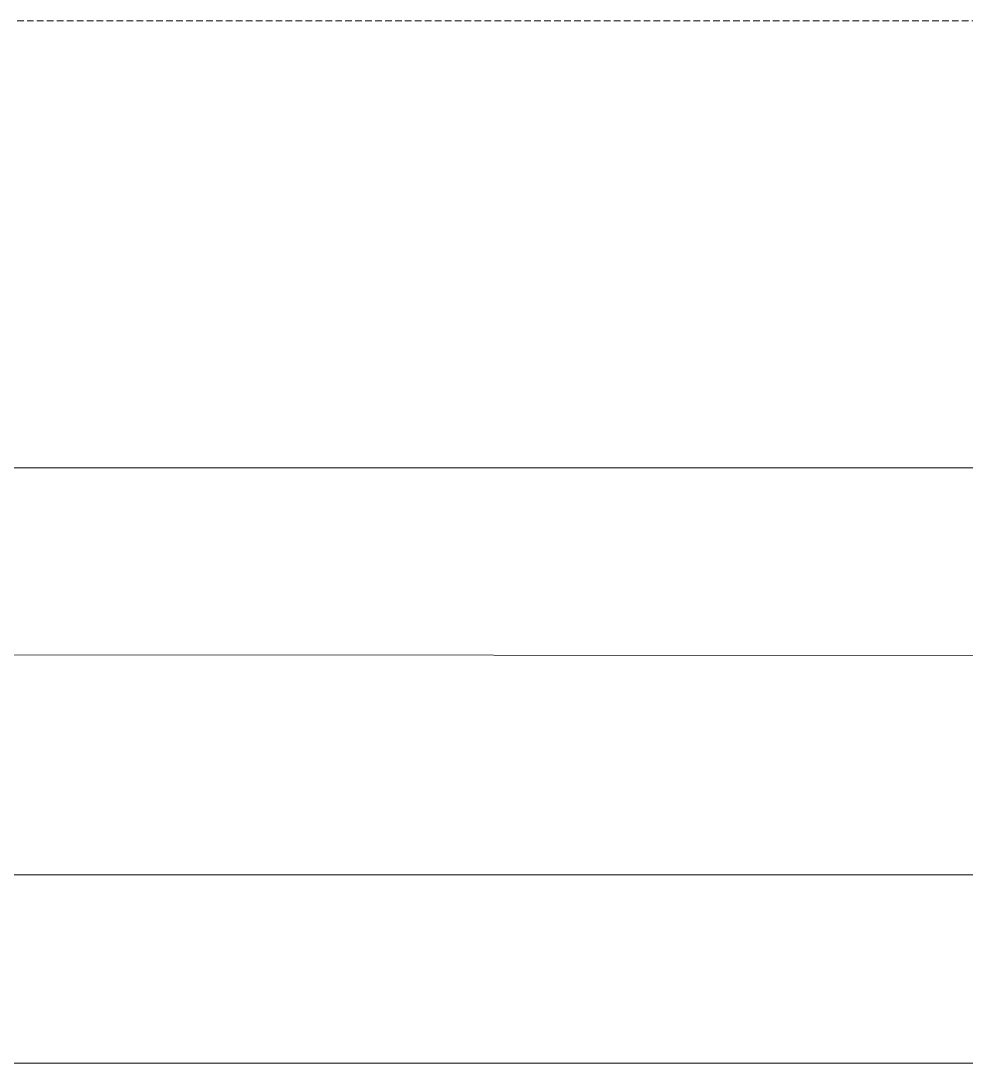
# Model space of a CAD drawing. Header units: millimetres. Extents: x -779 to 3049, y 55 to 2500.
# Drawn here: x -370.5 to -189.4, y 617 to 816.7 of the extents above; entities that cross this region are included whole.
import ezdxf

# ---------------------------------------------------------------- set-up
doc = ezdxf.new("R2010")
doc.units = ezdxf.units.MM
doc.linetypes.add('HIDDEN', pattern=[1.905, 1.27, -0.635])
doc.layers.add('ZANO_R', color=7, linetype='Continuous', lineweight=0)
doc.layers.add('ZANO_R_przerywana', color=7, linetype='HIDDEN', lineweight=0)

msp = doc.modelspace()

# ---------------------------------------------------------------- linework, layer by layer
at = {"layer": 'ZANO_R'}
for p, q in [((-598.36, 731.04), (-308.36, 731.04)), ((-308.36, 731.04), (-18.36, 731.04)), ((-8.36, 694.97), (-608.36, 695.35)), ((-308.36, 653.03), (-598.36, 653.03)), ((-18.36, 653.03), (-308.36, 653.03)), ((-598.36, 616.98), (-308.36, 616.98)), ((-308.36, 616.98), (-18.36, 616.98))]:
    msp.add_line(p, q, dxfattribs=at)
at = {"layer": 'ZANO_R_przerywana'}
msp.add_line((-588.36, 816.66), (-28.36, 816.66), dxfattribs=at)

doc.saveas('drawing.dxf')
